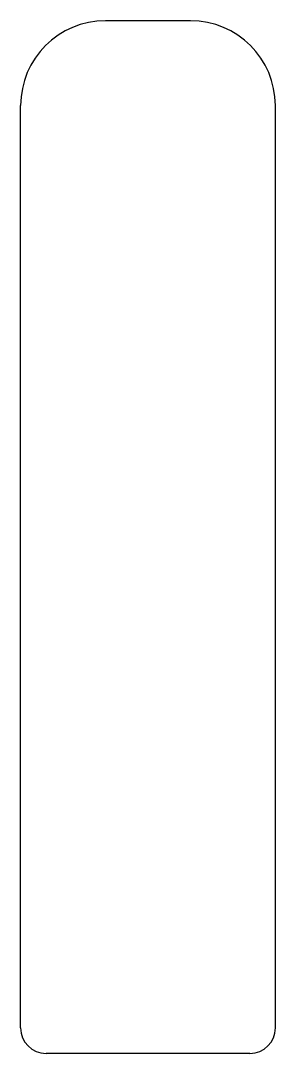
# Model space of a CAD drawing. Extents: x -30 to 30, y 38 to 282.
import ezdxf

# ---------------------------------------------------------------- set-up
doc = ezdxf.new("R2010")
doc.units = 0
doc.layers.add('VISIBLE', color=7, linetype='CONTINUOUS')

msp = doc.modelspace()

# ---------------------------------------------------------------- linework, layer by layer
at = {"layer": 'VISIBLE'}
for p, q in [((10, 281.56), (-10, 281.56)), ((-30, 44.45), (-30, 261.56)), ((30, 44.45), (30, 261.56)), ((24, 38.45), (-24, 38.45))]:
    msp.add_line(p, q, dxfattribs=at)
for centre, radius, start, end in [((-10, 261.56), 20, 90, 180), ((10, 261.56), 20, 0, 90), ((-24, 44.45), 6, 180, 270), ((24, 44.45), 6, 270, 0)]:
    msp.add_arc(centre, radius, start, end, dxfattribs=at)

doc.saveas('drawing.dxf')
